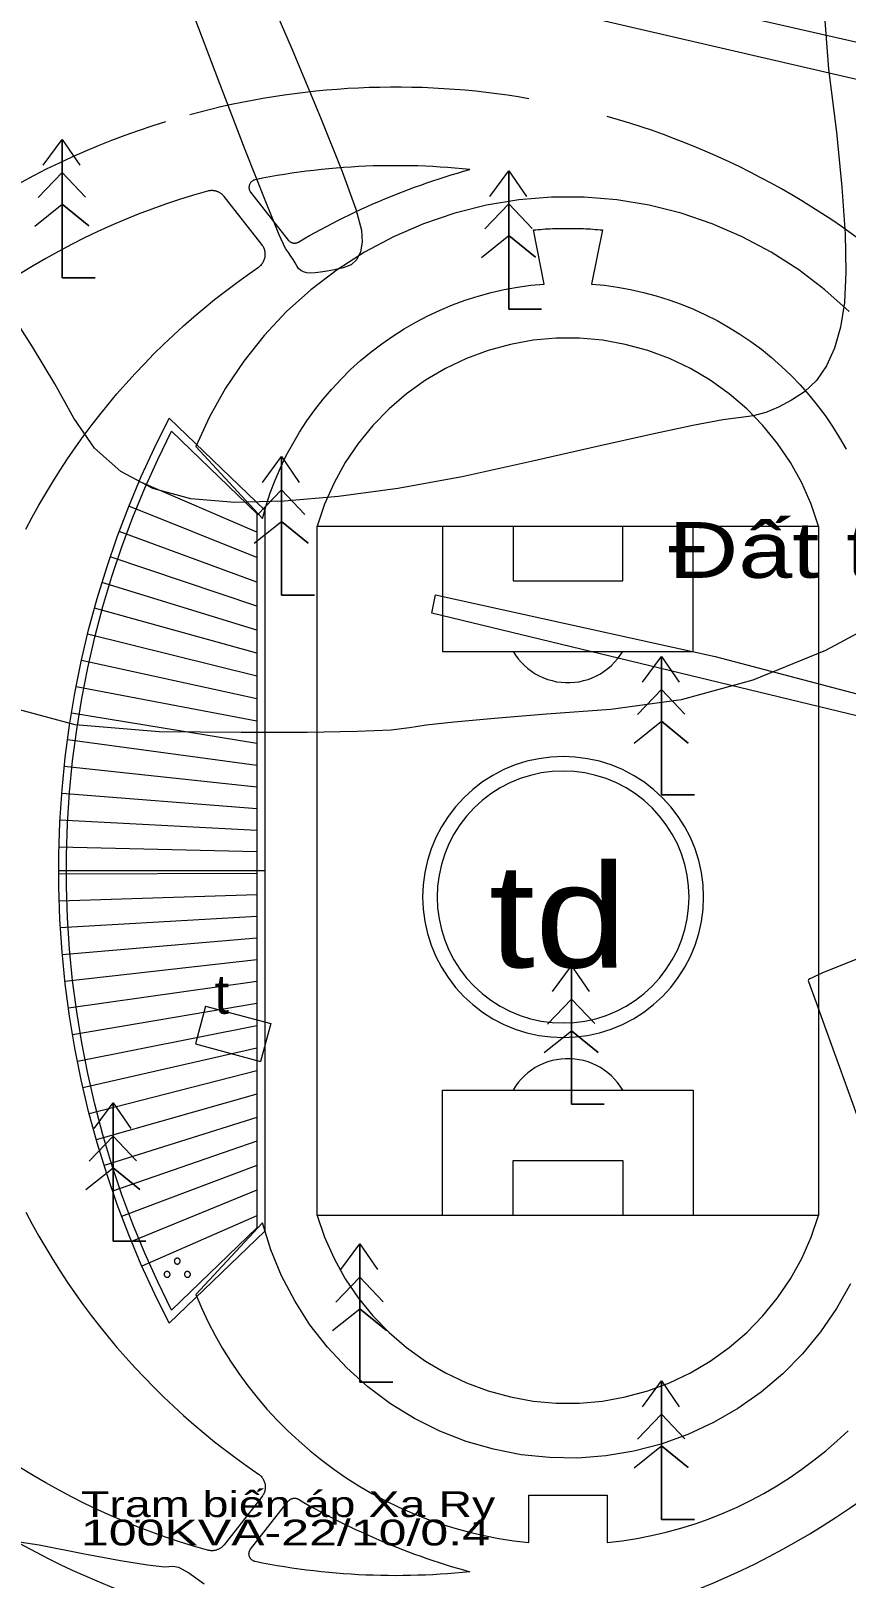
# Model space of a CAD drawing. Header units: metres. Extents: x 532950 to 537618, y 1849954 to 1853119.
# Drawn here: x 535007.5 to 535111.6, y 1851778.4 to 1851975.9 of the extents above; entities that cross this region are included whole.
import ezdxf

# ---------------------------------------------------------------- set-up
doc = ezdxf.new("R2010")
doc.units = ezdxf.units.M
doc.header["$LTSCALE"] = 3.1
for name, color, linetype, lineweight in [('12', 7, 'Continuous', 13), ('5', 7, 'Continuous', 13), ('55', 7, 'Continuous', 13), ('6', 7, 'Continuous', 13), ('7', 7, 'Continuous', 13), ('8', 7, 'Continuous', 13), ('9', 7, 'Continuous', 13)]:
    doc.layers.add(name, color=color, linetype=linetype, lineweight=lineweight)

msp = doc.modelspace()

# ---------------------------------------------------------------- linework, layer by layer
at = {"layer": '12'}
msp.add_lwpolyline([(535213.91, 1851951.51), (535015.83, 1851996.58)], dxfattribs=at)
msp.add_lwpolyline([(535213.91, 1851951.51), (535015.83, 1851996.58)], dxfattribs=at)
at = {"layer": '5'}
for points in [[(535025.85, 1851818.78), (535025.86, 1851818.74), (535025.88, 1851818.7), (535025.9, 1851818.67), (535025.93, 1851818.64), (535025.96, 1851818.61), (535025.99, 1851818.58), (535026.02, 1851818.56), (535026.06, 1851818.54), (535026.1, 1851818.53), (535026.14, 1851818.52), (535026.18, 1851818.51), (535026.22, 1851818.51), (535026.26, 1851818.52), (535026.3, 1851818.52), (535026.34, 1851818.53), (535026.38, 1851818.55), (535026.41, 1851818.57), (535026.44, 1851818.59), (535026.47, 1851818.62), (535026.5, 1851818.65), (535026.53, 1851818.68), (535026.55, 1851818.72), (535026.56, 1851818.76), (535026.57, 1851818.8), (535026.58, 1851818.84), (535026.58, 1851818.88), (535026.58, 1851818.92), (535026.58, 1851818.96), (535026.57, 1851819), (535026.55, 1851819.04), (535026.54, 1851819.07), (535026.51, 1851819.11), (535026.49, 1851819.14), (535026.46, 1851819.17), (535026.43, 1851819.19), (535026.39, 1851819.21), (535026.36, 1851819.23), (535026.32, 1851819.25), (535026.28, 1851819.26), (535026.24, 1851819.26), (535026.2, 1851819.26), (535026.16, 1851819.26), (535026.12, 1851819.25), (535026.08, 1851819.24), (535026.04, 1851819.22), (535026.01, 1851819.2), (535025.97, 1851819.18), (535025.94, 1851819.15), (535025.92, 1851819.12), (535025.89, 1851819.09), (535025.87, 1851819.05), (535025.86, 1851819.02), (535025.85, 1851818.98), (535025.84, 1851818.94), (535025.83, 1851818.9), (535025.84, 1851818.86), (535025.84, 1851818.82)], [(535024.56, 1851817.09), (535024.57, 1851817.05), (535024.59, 1851817.01), (535024.61, 1851816.98), (535024.64, 1851816.95), (535024.66, 1851816.92), (535024.7, 1851816.89), (535024.73, 1851816.87), (535024.77, 1851816.85), (535024.8, 1851816.84), (535024.84, 1851816.83), (535024.88, 1851816.82), (535024.92, 1851816.82), (535024.97, 1851816.83), (535025.01, 1851816.83), (535025.04, 1851816.85), (535025.08, 1851816.86), (535025.12, 1851816.88), (535025.15, 1851816.91), (535025.18, 1851816.93), (535025.21, 1851816.96), (535025.23, 1851817), (535025.25, 1851817.03), (535025.27, 1851817.07), (535025.28, 1851817.11), (535025.29, 1851817.15), (535025.29, 1851817.19), (535025.29, 1851817.23), (535025.28, 1851817.27), (535025.27, 1851817.31), (535025.26, 1851817.35), (535025.24, 1851817.38), (535025.22, 1851817.42), (535025.19, 1851817.45), (535025.16, 1851817.48), (535025.13, 1851817.5), (535025.1, 1851817.52), (535025.06, 1851817.54), (535025.02, 1851817.56), (535024.99, 1851817.57), (535024.94, 1851817.57), (535024.9, 1851817.57), (535024.86, 1851817.57), (535024.82, 1851817.56), (535024.79, 1851817.55), (535024.75, 1851817.53), (535024.71, 1851817.51), (535024.68, 1851817.49), (535024.65, 1851817.46), (535024.62, 1851817.43), (535024.6, 1851817.4), (535024.58, 1851817.36), (535024.56, 1851817.33), (535024.55, 1851817.29), (535024.54, 1851817.25), (535024.54, 1851817.21), (535024.54, 1851817.17), (535024.55, 1851817.13)], [(535027.15, 1851817.09), (535027.16, 1851817.05), (535027.18, 1851817.01), (535027.2, 1851816.98), (535027.23, 1851816.95), (535027.26, 1851816.92), (535027.29, 1851816.89), (535027.32, 1851816.87), (535027.36, 1851816.85), (535027.4, 1851816.84), (535027.44, 1851816.83), (535027.48, 1851816.82), (535027.52, 1851816.82), (535027.56, 1851816.83), (535027.6, 1851816.83), (535027.64, 1851816.85), (535027.67, 1851816.86), (535027.71, 1851816.88), (535027.74, 1851816.91), (535027.77, 1851816.93), (535027.8, 1851816.96), (535027.82, 1851817), (535027.84, 1851817.03), (535027.86, 1851817.07), (535027.87, 1851817.11), (535027.88, 1851817.15), (535027.88, 1851817.19), (535027.88, 1851817.23), (535027.88, 1851817.27), (535027.87, 1851817.31), (535027.85, 1851817.35), (535027.83, 1851817.38), (535027.81, 1851817.42), (535027.79, 1851817.45), (535027.76, 1851817.48), (535027.73, 1851817.5), (535027.69, 1851817.52), (535027.66, 1851817.54), (535027.62, 1851817.56), (535027.58, 1851817.57), (535027.54, 1851817.57), (535027.5, 1851817.57), (535027.46, 1851817.57), (535027.42, 1851817.56), (535027.38, 1851817.55), (535027.34, 1851817.53), (535027.3, 1851817.51), (535027.27, 1851817.49), (535027.24, 1851817.46), (535027.21, 1851817.43), (535027.19, 1851817.4), (535027.17, 1851817.36), (535027.15, 1851817.33), (535027.14, 1851817.29), (535027.14, 1851817.25), (535027.13, 1851817.21), (535027.13, 1851817.17), (535027.14, 1851817.13)]]:
    msp.add_lwpolyline(points, close=True, dxfattribs=at)
at = {"layer": '55'}
for p, q in [((535011.52, 1851962.09), (535011.52, 1851944.42)), ((535008.46, 1851954.65), (535011.52, 1851957.85)), ((535014.5, 1851954.71), (535011.52, 1851957.85)), ((535068.52, 1851958.09), (535068.52, 1851940.42)), ((535008.04, 1851951.02), (535011.52, 1851953.8)), ((535014.93, 1851951.03), (535011.52, 1851953.8)), ((535065.46, 1851950.65), (535068.52, 1851953.85)), ((535071.5, 1851950.71), (535068.52, 1851953.85)), ((535065.04, 1851947.02), (535068.52, 1851949.8)), ((535071.93, 1851947.03), (535068.52, 1851949.8)), ((535011.52, 1851944.42), (535015.72, 1851944.42)), ((535068.52, 1851940.42), (535072.72, 1851940.42)), ((535039.52, 1851921.59), (535039.52, 1851903.92)), ((535036.46, 1851914.15), (535039.52, 1851917.35)), ((535042.5, 1851914.21), (535039.52, 1851917.35)), ((535036.04, 1851910.52), (535039.52, 1851913.3)), ((535042.93, 1851910.53), (535039.52, 1851913.3)), ((535039.52, 1851903.92), (535043.72, 1851903.92)), ((535088.02, 1851896.09), (535088.02, 1851878.42)), ((535084.96, 1851888.65), (535088.02, 1851891.85)), ((535091, 1851888.71), (535088.02, 1851891.85)), ((535084.54, 1851885.02), (535088.02, 1851887.8)), ((535091.43, 1851885.03), (535088.02, 1851887.8)), ((535088.02, 1851878.42), (535092.22, 1851878.42)), ((535076.52, 1851856.59), (535076.52, 1851838.92)), ((535029.81, 1851851.44), (535028.52, 1851846.61)), ((535029.81, 1851851.44), (535038.14, 1851849.23)), ((535073.46, 1851849.15), (535076.52, 1851852.35)), ((535079.5, 1851849.21), (535076.52, 1851852.35)), ((535038.14, 1851849.23), (535036.85, 1851844.39)), ((535073.04, 1851845.52), (535076.52, 1851848.3)), ((535079.93, 1851845.53), (535076.52, 1851848.3)), ((535028.52, 1851846.61), (535036.85, 1851844.39)), ((535018.02, 1851839.09), (535018.02, 1851821.42)), ((535076.52, 1851838.92), (535080.72, 1851838.92)), ((535014.96, 1851831.65), (535018.02, 1851834.85)), ((535021, 1851831.71), (535018.02, 1851834.85)), ((535014.54, 1851828.02), (535018.02, 1851830.8)), ((535021.43, 1851828.03), (535018.02, 1851830.8)), ((535018.02, 1851821.42), (535022.22, 1851821.42)), ((535049.52, 1851821.09), (535049.52, 1851803.42)), ((535046.46, 1851813.65), (535049.52, 1851816.85)), ((535052.5, 1851813.71), (535049.52, 1851816.85)), ((535046.04, 1851810.02), (535049.52, 1851812.8)), ((535052.93, 1851810.03), (535049.52, 1851812.8)), ((535088.02, 1851803.59), (535088.02, 1851785.92)), ((535049.52, 1851803.42), (535053.72, 1851803.42)), ((535084.96, 1851796.15), (535088.02, 1851799.35)), ((535091, 1851796.21), (535088.02, 1851799.35)), ((535084.54, 1851792.52), (535088.02, 1851795.3)), ((535091.43, 1851792.53), (535088.02, 1851795.3)), ((535088.02, 1851785.92), (535092.22, 1851785.92))]:
    msp.add_line(p, q, dxfattribs=at)
for points in [[(535127.83, 1852037.24), (535115.67, 1851969.09), (535067.53, 1851980.29)], [(535035.95, 1851984.95), (535040.74, 1851973.87), (535044.51, 1851964.88), (535047.27, 1851957.99), (535049.01, 1851953.19), (535049.73, 1851950.49), (535049.81, 1851948.97), (535049.61, 1851947.74), (535049.15, 1851946.77), (535048.4, 1851946.09), (535047.39, 1851945.68), (535046.3, 1851945.44), (535045.34, 1851945.25), (535044.51, 1851945.12), (535043.81, 1851945.04), (535043.23, 1851945.02), (535042.75, 1851945.06), (535042.33, 1851945.17), (535041.98, 1851945.36), (535041.69, 1851945.62), (535041.46, 1851945.94), (535041.25, 1851946.33), (535041, 1851946.74), (535040.72, 1851947.18), (535040.4, 1851947.66), (535040.04, 1851948.16), (535039.22, 1851949.91), (535037.5, 1851954.11), (535034.89, 1851960.77), (535031.39, 1851969.87), (535027, 1851981.44)], [(535108.72, 1851978.94), (535109.33, 1851971.05), (535110.35, 1851963), (535111.05, 1851955.99), (535111.46, 1851950.03), (535111.56, 1851945.12), (535111.36, 1851941.26), (535110.87, 1851938.13), (535110.12, 1851935.43), (535109.1, 1851933.16), (535107.82, 1851931.31), (535106.27, 1851929.88), (535104.6, 1851928.78), (535102.96, 1851927.9), (535101.34, 1851927.24), (535099.74, 1851926.8), (535098.17, 1851926.58), (535095.85, 1851926.27), (535092.02, 1851925.55), (535086.66, 1851924.42), (535079.79, 1851922.89), (535071.4, 1851920.95), (535062.57, 1851919.03), (535054.37, 1851917.54), (535046.81, 1851916.5), (535039.87, 1851915.89), (535033.57, 1851915.73), (535027.96, 1851916.2), (535023.1, 1851917.52), (535018.99, 1851919.67), (535015.63, 1851922.65), (535013.02, 1851926.48), (535010.58, 1851930.89), (535007.75, 1851935.62), (535004.52, 1851940.67)], [(535009.09, 1851958.8), (535011.52, 1851962.09), (535013.79, 1851958.8)], [(535009.09, 1851958.8), (535011.52, 1851962.09), (535013.79, 1851958.8)], [(535015.72, 1851944.42), (535011.52, 1851944.42), (535011.52, 1851962.09)], [(535008.46, 1851954.65), (535011.52, 1851957.85), (535014.5, 1851954.71)], [(535066.09, 1851954.8), (535068.52, 1851958.09), (535070.79, 1851954.8)], [(535066.09, 1851954.8), (535068.52, 1851958.09), (535070.79, 1851954.8)], [(535072.72, 1851940.42), (535068.52, 1851940.42), (535068.52, 1851958.09)], [(535008.04, 1851951.02), (535011.52, 1851953.8), (535014.93, 1851951.03)], [(535065.46, 1851950.65), (535068.52, 1851953.85), (535071.5, 1851950.71)], [(535065.04, 1851947.02), (535068.52, 1851949.8), (535071.93, 1851947.03)], [(535037.09, 1851918.3), (535039.52, 1851921.59), (535041.79, 1851918.3)], [(535037.09, 1851918.3), (535039.52, 1851921.59), (535041.79, 1851918.3)], [(535043.72, 1851903.92), (535039.52, 1851903.92), (535039.52, 1851921.59)], [(535036.46, 1851914.15), (535039.52, 1851917.35), (535042.5, 1851914.21)], [(535036.04, 1851910.52), (535039.52, 1851913.3), (535042.93, 1851910.53)], [(535118.38, 1851901.9), (535108.97, 1851896.85), (535099.69, 1851893.07), (535090.54, 1851890.55), (535081.54, 1851889.29), (535073.36, 1851888.7), (535066.71, 1851888.17), (535061.57, 1851887.7), (535057.96, 1851887.29), (535055.87, 1851886.95), (535053.53, 1851886.68), (535049.17, 1851886.5), (535042.78, 1851886.39), (535034.36, 1851886.37), (535023.92, 1851886.44), (535013.18, 1851887.35), (535003.88, 1851889.86), (534996.01, 1851893.98), (534989.58, 1851899.69), (534984.58, 1851907.02)], [(535139.7, 1851882.04), (535058.72, 1851901.62), (535059.16, 1851903.94), (535094.88, 1851896.09), (535140.1, 1851884.15)], [(535085.59, 1851892.8), (535088.02, 1851896.09), (535090.29, 1851892.8)], [(535085.59, 1851892.8), (535088.02, 1851896.09), (535090.29, 1851892.8)], [(535092.22, 1851878.42), (535088.02, 1851878.42), (535088.02, 1851896.09)], [(535084.96, 1851888.65), (535088.02, 1851891.85), (535091, 1851888.71)], [(535084.54, 1851885.02), (535088.02, 1851887.8), (535091.43, 1851885.03)], [(535114.21, 1851857.93), (535110.29, 1851856.39), (535108.49, 1851855.65), (535107.83, 1851855.34), (535107.32, 1851855.1), (535106.97, 1851854.91), (535106.77, 1851854.78), (535106.73, 1851854.71), (535107.01, 1851854), (535107.77, 1851851.92), (535109.01, 1851848.47), (535110.73, 1851843.67), (535112.93, 1851837.51)], [(535074.09, 1851853.3), (535076.52, 1851856.59), (535078.79, 1851853.3)], [(535074.09, 1851853.3), (535076.52, 1851856.59), (535078.79, 1851853.3)], [(535080.72, 1851838.92), (535076.52, 1851838.92), (535076.52, 1851856.59)], [(535073.46, 1851849.15), (535076.52, 1851852.35), (535079.5, 1851849.21)], [(535073.04, 1851845.52), (535076.52, 1851848.3), (535079.93, 1851845.53)], [(535015.59, 1851835.8), (535018.02, 1851839.09), (535020.29, 1851835.8)], [(535015.59, 1851835.8), (535018.02, 1851839.09), (535020.29, 1851835.8)], [(535022.22, 1851821.42), (535018.02, 1851821.42), (535018.02, 1851839.09)], [(535014.96, 1851831.65), (535018.02, 1851834.85), (535021, 1851831.71)], [(535014.54, 1851828.02), (535018.02, 1851830.8), (535021.43, 1851828.03)], [(535047.09, 1851817.8), (535049.52, 1851821.09), (535051.79, 1851817.8)], [(535047.09, 1851817.8), (535049.52, 1851821.09), (535051.79, 1851817.8)], [(535053.72, 1851803.42), (535049.52, 1851803.42), (535049.52, 1851821.09)], [(535046.46, 1851813.65), (535049.52, 1851816.85), (535052.5, 1851813.71)], [(535046.04, 1851810.02), (535049.52, 1851812.8), (535052.93, 1851810.03)], [(535085.59, 1851800.3), (535088.02, 1851803.59), (535090.29, 1851800.3)], [(535085.59, 1851800.3), (535088.02, 1851803.59), (535090.29, 1851800.3)], [(535092.22, 1851785.92), (535088.02, 1851785.92), (535088.02, 1851803.59)], [(535084.96, 1851796.15), (535088.02, 1851799.35), (535091, 1851796.21)], [(535084.54, 1851792.52), (535088.02, 1851795.3), (535091.43, 1851792.53)], [(534983.75, 1851776.01), (534986.41, 1851778.91), (534989.28, 1851781.31), (534992.93, 1851782.89), (534997.36, 1851783.64), (535002.58, 1851783.57), (535008.58, 1851782.67), (535014.38, 1851781.51), (535018.98, 1851780.66), (535022.4, 1851780.11), (535024.61, 1851779.86), (535025.64, 1851779.93), (535026.37, 1851779.82), (535027.7, 1851779.08), (535029.63, 1851777.71)]]:
    msp.add_lwpolyline(points, dxfattribs=at)
at = {"layer": '6'}
for p, q in [((535036.37, 1851911.93), (535021.34, 1851918.42)), ((535036.37, 1851908.71), (535020.02, 1851915.25)), ((535036.37, 1851905.57), (535018.79, 1851912.04)), ((535036.37, 1851902.48), (535017.65, 1851908.8)), ((535036.37, 1851899.45), (535016.59, 1851905.53)), ((535036.37, 1851896.48), (535015.63, 1851902.23)), ((535036.37, 1851893.55), (535014.76, 1851898.91)), ((535036.37, 1851890.65), (535013.98, 1851895.56)), ((535036.37, 1851887.8), (535013.29, 1851892.2)), ((535036.37, 1851884.97), (535012.69, 1851888.82)), ((535036.37, 1851882.17), (535012.18, 1851885.42)), ((535036.37, 1851879.39), (535011.77, 1851882.01)), ((535036.37, 1851876.62), (535011.46, 1851878.58)), ((535036.37, 1851873.87), (535011.23, 1851875.16)), ((535036.37, 1851871.12), (535011.1, 1851871.72)), ((535036.37, 1851868.38), (535011.07, 1851868.29)), ((535036.37, 1851865.63), (535011.13, 1851864.85)), ((535036.37, 1851862.89), (535011.28, 1851861.42)), ((535036.37, 1851860.13), (535011.53, 1851857.99)), ((535036.37, 1851857.36), (535011.87, 1851854.57)), ((535036.37, 1851854.57), (535012.31, 1851851.17)), ((535036.37, 1851851.77), (535012.84, 1851847.77)), ((535036.37, 1851848.93), (535013.46, 1851844.39)), ((535036.37, 1851846.06), (535014.17, 1851841.03)), ((535036.37, 1851843.16), (535014.98, 1851837.69)), ((535036.37, 1851840.22), (535015.87, 1851834.37)), ((535036.37, 1851837.23), (535016.86, 1851831.08)), ((535036.37, 1851834.19), (535017.94, 1851827.82)), ((535036.37, 1851831.09), (535019.1, 1851824.59)), ((535036.37, 1851827.93), (535020.36, 1851821.39)), ((535036.37, 1851824.69), (535021.7, 1851818.23))]:
    msp.add_line(p, q, dxfattribs=at)
at = {"layer": '7'}
for points in [[(535041.67, 1851948.98), (535042.38, 1851949.39), (535043.1, 1851949.8), (535043.81, 1851950.2), (535044.54, 1851950.59), (535045.26, 1851950.98), (535045.99, 1851951.36), (535046.72, 1851951.73), (535047.46, 1851952.1), (535048.19, 1851952.46), (535048.94, 1851952.82), (535049.68, 1851953.16), (535050.43, 1851953.5), (535051.18, 1851953.84), (535051.93, 1851954.16), (535052.69, 1851954.48), (535053.45, 1851954.8), (535054.21, 1851955.1), (535054.98, 1851955.4), (535055.74, 1851955.69), (535056.51, 1851955.98), (535057.29, 1851956.26), (535058.06, 1851956.53), (535058.84, 1851956.79), (535059.62, 1851957.05), (535060.4, 1851957.3), (535061.19, 1851957.55), (535061.97, 1851957.78), (535062.76, 1851958.01), (535063.55, 1851958.23), (535062.61, 1851958.33), (535061.66, 1851958.41), (535060.72, 1851958.49), (535059.77, 1851958.55), (535058.82, 1851958.61), (535057.88, 1851958.65), (535056.93, 1851958.69), (535055.98, 1851958.71), (535055.03, 1851958.73), (535054.08, 1851958.73), (535053.13, 1851958.73), (535052.18, 1851958.71), (535051.23, 1851958.69), (535050.28, 1851958.65), (535049.34, 1851958.61), (535048.39, 1851958.55), (535047.44, 1851958.49), (535046.49, 1851958.41), (535045.55, 1851958.33), (535044.6, 1851958.24), (535043.66, 1851958.13), (535042.72, 1851958.02), (535041.78, 1851957.89), (535040.84, 1851957.76), (535039.9, 1851957.61), (535038.96, 1851957.46), (535038.03, 1851957.29), (535037.09, 1851957.12), (535036.16, 1851956.93), (535036.1, 1851956.92), (535036.03, 1851956.9), (535035.96, 1851956.87), (535035.9, 1851956.84), (535035.84, 1851956.81), (535035.78, 1851956.77), (535035.72, 1851956.72), (535035.67, 1851956.68), (535035.62, 1851956.63), (535035.58, 1851956.57), (535035.54, 1851956.52), (535035.5, 1851956.46), (535035.47, 1851956.4), (535035.44, 1851956.33), (535035.41, 1851956.27), (535035.39, 1851956.2), (535035.38, 1851956.13), (535035.37, 1851956.06), (535035.36, 1851955.99), (535035.36, 1851955.92), (535035.37, 1851955.85), (535035.38, 1851955.78), (535035.39, 1851955.71), (535035.41, 1851955.65), (535035.44, 1851955.58), (535035.46, 1851955.52), (535035.5, 1851955.45), (535035.53, 1851955.39), (535035.58, 1851955.34), (535040.38, 1851949.23), (535040.41, 1851949.19), (535040.44, 1851949.15), (535040.48, 1851949.12), (535040.52, 1851949.08), (535040.56, 1851949.05), (535040.6, 1851949.02), (535040.64, 1851949), (535040.68, 1851948.97), (535040.72, 1851948.95), (535040.77, 1851948.93), (535040.81, 1851948.91), (535040.86, 1851948.89)], [(535006.9, 1851912.34), (535007.71, 1851913.88), (535008.55, 1851915.4), (535009.43, 1851916.9), (535010.33, 1851918.38), (535011.26, 1851919.85), (535012.21, 1851921.3), (535013.2, 1851922.73), (535014.21, 1851924.14), (535015.24, 1851925.53), (535016.31, 1851926.91), (535017.4, 1851928.26), (535018.51, 1851929.59), (535019.65, 1851930.9), (535020.82, 1851932.18), (535022.01, 1851933.45), (535023.22, 1851934.69), (535024.46, 1851935.91), (535025.72, 1851937.1), (535027, 1851938.28), (535028.31, 1851939.42), (535029.63, 1851940.54), (535030.98, 1851941.64), (535032.35, 1851942.71), (535033.74, 1851943.75), (535035.14, 1851944.77), (535036.57, 1851945.76), (535036.66, 1851945.82), (535036.75, 1851945.89), (535036.83, 1851945.97), (535036.91, 1851946.05), (535036.99, 1851946.14), (535037.06, 1851946.23), (535037.12, 1851946.32), (535037.18, 1851946.41), (535037.23, 1851946.51), (535037.28, 1851946.62), (535037.32, 1851946.72), (535037.36, 1851946.83), (535037.39, 1851946.94), (535037.41, 1851947.05), (535037.43, 1851947.16), (535037.44, 1851947.27), (535037.45, 1851947.39), (535037.45, 1851947.5), (535037.44, 1851947.61), (535037.42, 1851947.72), (535037.4, 1851947.84), (535037.37, 1851947.95), (535037.34, 1851948.05), (535037.3, 1851948.16), (535037.26, 1851948.26), (535037.21, 1851948.36), (535037.15, 1851948.46), (535037.09, 1851948.56), (535037.02, 1851948.65), (535032.19, 1851954.79), (535032.14, 1851954.85), (535032.09, 1851954.91), (535032.03, 1851954.97), (535031.97, 1851955.03), (535031.91, 1851955.08), (535031.85, 1851955.13), (535031.78, 1851955.18), (535031.72, 1851955.22), (535031.65, 1851955.27), (535031.58, 1851955.31), (535031.51, 1851955.35), (535031.43, 1851955.38), (535031.36, 1851955.41), (535031.28, 1851955.44), (535031.2, 1851955.46), (535031.13, 1851955.49), (535031.05, 1851955.51), (535030.97, 1851955.52), (535030.89, 1851955.53), (535030.81, 1851955.54), (535030.73, 1851955.55), (535030.65, 1851955.55), (535030.57, 1851955.55), (535030.48, 1851955.55), (535030.4, 1851955.54), (535030.32, 1851955.53), (535030.24, 1851955.52), (535030.16, 1851955.5), (535030.09, 1851955.48), (535028.29, 1851954.96), (535026.5, 1851954.41), (535024.73, 1851953.82), (535022.97, 1851953.19), (535021.22, 1851952.53), (535019.49, 1851951.82), (535017.77, 1851951.09), (535016.06, 1851950.32), (535014.38, 1851949.51), (535012.71, 1851948.67), (535011.06, 1851947.79), (535009.42, 1851946.88)], [(535098.32, 1851949.66), (535094.48, 1851951.32), (535090.52, 1851952.66), (535086.46, 1851953.67), (535082.33, 1851954.35), (535078.16, 1851954.69), (535073.98, 1851954.69), (535069.81, 1851954.35), (535065.68, 1851953.67), (535061.62, 1851952.66), (535057.66, 1851951.32), (535053.82, 1851949.66), (535050.12, 1851947.7), (535046.6, 1851945.44), (535043.28, 1851942.9), (535040.17, 1851940.1), (535037.3, 1851937.05), (535034.69, 1851933.78), (535032.36, 1851930.31), (535030.31, 1851926.66), (535028.57, 1851922.86)], [(535028.57, 1851922.86), (535037.07, 1851913.69), (535037.54, 1851915.34), (535038.09, 1851916.97), (535038.7, 1851918.58), (535039.38, 1851920.16), (535040.13, 1851921.72), (535040.95, 1851923.23), (535041.83, 1851924.71), (535042.77, 1851926.16), (535043.77, 1851927.56), (535044.83, 1851928.91), (535045.95, 1851930.22), (535047.12, 1851931.48), (535048.34, 1851932.69), (535049.62, 1851933.85), (535050.94, 1851934.95), (535052.31, 1851936), (535053.73, 1851936.98), (535055.18, 1851937.9), (535056.67, 1851938.76), (535058.2, 1851939.56), (535059.76, 1851940.29), (535061.35, 1851940.95), (535062.97, 1851941.55), (535064.61, 1851942.07), (535066.27, 1851942.52), (535067.95, 1851942.91), (535069.64, 1851943.22), (535071.35, 1851943.46), (535073.06, 1851943.62), (535071.66, 1851950.53), (535071.96, 1851950.56), (535072.27, 1851950.58), (535072.57, 1851950.6), (535072.88, 1851950.63), (535073.18, 1851950.65), (535073.48, 1851950.66), (535073.79, 1851950.68), (535074.09, 1851950.69), (535074.4, 1851950.7), (535074.7, 1851950.71), (535075, 1851950.72), (535075.31, 1851950.73), (535075.61, 1851950.73), (535075.92, 1851950.73), (535076.22, 1851950.73), (535076.53, 1851950.73), (535076.83, 1851950.73), (535077.13, 1851950.72), (535077.44, 1851950.71), (535077.74, 1851950.7), (535078.05, 1851950.69), (535078.35, 1851950.68), (535078.65, 1851950.66), (535078.96, 1851950.65), (535079.26, 1851950.63), (535079.57, 1851950.6), (535079.87, 1851950.58), (535080.17, 1851950.56), (535080.48, 1851950.53), (535079.08, 1851943.62), (535080.75, 1851943.46), (535082.42, 1851943.23), (535084.08, 1851942.93), (535085.72, 1851942.56), (535087.35, 1851942.13), (535088.95, 1851941.62), (535090.54, 1851941.05), (535092.1, 1851940.41), (535093.63, 1851939.71), (535095.13, 1851938.95), (535096.59, 1851938.12), (535098.02, 1851937.23), (535099.42, 1851936.29), (535100.77, 1851935.29), (535102.08, 1851934.23), (535103.34, 1851933.11), (535104.56, 1851931.95), (535105.73, 1851930.74), (535106.84, 1851929.48), (535107.9, 1851928.17), (535108.91, 1851926.82), (535109.86, 1851925.43), (535110.75, 1851924), (535111.58, 1851922.53)], [(535111.97, 1851940.1), (535108.86, 1851942.9), (535105.53, 1851945.44), (535102.01, 1851947.7), (535098.32, 1851949.66)], [(535040.86, 1851948.89), (535040.91, 1851948.88), (535040.96, 1851948.87), (535041, 1851948.86), (535041.05, 1851948.85), (535041.1, 1851948.85), (535041.15, 1851948.84), (535041.2, 1851948.85), (535041.25, 1851948.85), (535041.3, 1851948.85), (535041.35, 1851948.86), (535041.4, 1851948.87), (535041.45, 1851948.88), (535041.49, 1851948.9), (535041.54, 1851948.92), (535041.58, 1851948.94), (535041.63, 1851948.96), (535041.67, 1851948.98)], [(535009.42, 1851946.88), (535007.81, 1851945.94), (535006.21, 1851944.96)], [(535060.07, 1851912.73), (535060.07, 1851896.73), (535092.07, 1851896.73), (535092.07, 1851912.73)], [(535069.07, 1851912.73), (535069.07, 1851905.73), (535083.07, 1851905.73), (535083.07, 1851912.73)], [(535069.07, 1851896.73), (535069.38, 1851896.24), (535069.73, 1851895.78), (535070.11, 1851895.34), (535070.52, 1851894.92), (535070.96, 1851894.54), (535071.42, 1851894.19), (535071.91, 1851893.88), (535072.42, 1851893.6), (535072.95, 1851893.36), (535073.5, 1851893.15), (535074.05, 1851892.99), (535074.62, 1851892.86), (535075.2, 1851892.78), (535075.78, 1851892.74), (535076.36, 1851892.74), (535076.94, 1851892.78), (535077.52, 1851892.86), (535078.08, 1851892.99), (535078.64, 1851893.15), (535079.19, 1851893.36), (535079.72, 1851893.6), (535080.23, 1851893.88), (535080.71, 1851894.19), (535081.18, 1851894.54), (535081.62, 1851894.92), (535082.03, 1851895.34), (535082.41, 1851895.78), (535082.76, 1851896.24), (535083.07, 1851896.73)], [(535083.07, 1851840.73), (535082.76, 1851841.22), (535082.41, 1851841.69), (535082.03, 1851842.13), (535081.62, 1851842.54), (535081.18, 1851842.93), (535080.71, 1851843.28), (535080.23, 1851843.59), (535079.72, 1851843.87), (535079.19, 1851844.11), (535078.64, 1851844.32), (535078.08, 1851844.48), (535077.52, 1851844.6), (535076.94, 1851844.69), (535076.36, 1851844.73), (535075.78, 1851844.73), (535075.2, 1851844.69), (535074.62, 1851844.6), (535074.05, 1851844.48), (535073.5, 1851844.32), (535072.95, 1851844.11), (535072.42, 1851843.87), (535071.91, 1851843.59), (535071.42, 1851843.28), (535070.96, 1851842.93), (535070.52, 1851842.54), (535070.11, 1851842.13), (535069.73, 1851841.69), (535069.38, 1851841.22), (535069.07, 1851840.73)], [(535060.07, 1851824.73), (535060.07, 1851840.73), (535092.07, 1851840.73), (535092.07, 1851824.73)], [(535069.07, 1851824.73), (535069.07, 1851831.73), (535083.07, 1851831.73), (535083.07, 1851824.73)], [(535006.9, 1851825.12), (535007.71, 1851823.59), (535008.55, 1851822.07), (535009.43, 1851820.57), (535010.33, 1851819.09), (535011.26, 1851817.62), (535012.21, 1851816.17), (535013.2, 1851814.74), (535014.21, 1851813.33), (535015.24, 1851811.93), (535016.31, 1851810.56), (535017.4, 1851809.21), (535018.51, 1851807.88), (535019.65, 1851806.57), (535020.82, 1851805.28), (535022.01, 1851804.02), (535023.22, 1851802.78), (535024.46, 1851801.56), (535025.72, 1851800.36), (535027, 1851799.19), (535028.31, 1851798.05), (535029.63, 1851796.93), (535030.98, 1851795.83), (535032.35, 1851794.76), (535033.74, 1851793.72), (535035.14, 1851792.7), (535036.57, 1851791.71), (535036.66, 1851791.65), (535036.75, 1851791.57), (535036.83, 1851791.5), (535036.91, 1851791.42), (535036.99, 1851791.33), (535037.06, 1851791.24), (535037.12, 1851791.15), (535037.18, 1851791.05), (535037.23, 1851790.95), (535037.28, 1851790.85), (535037.32, 1851790.75), (535037.36, 1851790.64), (535037.39, 1851790.53), (535037.41, 1851790.42), (535037.43, 1851790.31), (535037.44, 1851790.2), (535037.45, 1851790.08), (535037.45, 1851789.97), (535037.44, 1851789.86), (535037.42, 1851789.74), (535037.4, 1851789.63), (535037.37, 1851789.52), (535037.34, 1851789.41), (535037.3, 1851789.31), (535037.26, 1851789.21), (535037.21, 1851789.1), (535037.15, 1851789.01), (535037.09, 1851788.91), (535037.02, 1851788.82), (535032.19, 1851782.68), (535032.14, 1851782.62), (535032.09, 1851782.56), (535032.03, 1851782.5), (535031.97, 1851782.44), (535031.91, 1851782.39), (535031.85, 1851782.34), (535031.78, 1851782.29), (535031.72, 1851782.24), (535031.65, 1851782.2), (535031.58, 1851782.16), (535031.51, 1851782.12), (535031.43, 1851782.09), (535031.36, 1851782.06), (535031.28, 1851782.03), (535031.2, 1851782), (535031.13, 1851781.98), (535031.05, 1851781.96), (535030.97, 1851781.95), (535030.89, 1851781.93), (535030.81, 1851781.92), (535030.73, 1851781.92), (535030.65, 1851781.92), (535030.57, 1851781.92), (535030.48, 1851781.92), (535030.4, 1851781.93), (535030.32, 1851781.94), (535030.24, 1851781.95), (535030.16, 1851781.97), (535030.09, 1851781.99), (535028.29, 1851782.51), (535026.5, 1851783.06), (535024.73, 1851783.65), (535022.97, 1851784.28), (535021.22, 1851784.94), (535019.49, 1851785.64), (535017.77, 1851786.38), (535016.06, 1851787.15), (535014.38, 1851787.96), (535012.71, 1851788.8), (535011.06, 1851789.68), (535009.42, 1851790.59)], [(535112.13, 1851815.99), (535110.36, 1851812.84), (535108.33, 1851809.85), (535106.03, 1851807.07), (535103.49, 1851804.49), (535100.74, 1851802.16), (535097.78, 1851800.08), (535094.66, 1851798.27), (535091.38, 1851796.75), (535087.98, 1851795.53), (535084.48, 1851794.62), (535080.92, 1851794.03), (535077.32, 1851793.75), (535073.71, 1851793.8), (535070.11, 1851794.18), (535066.57, 1851794.87), (535063.1, 1851795.88), (535059.73, 1851797.19), (535056.5, 1851798.8), (535053.42, 1851800.69), (535050.53, 1851802.85), (535047.84, 1851805.26), (535045.37, 1851807.91), (535043.15, 1851810.76), (535041.2, 1851813.8), (535039.53, 1851817), (535038.15, 1851820.33), (535037.07, 1851823.78), (535028.57, 1851814.61), (535029.33, 1851812.85), (535030.15, 1851811.11), (535031.04, 1851809.41), (535032, 1851807.75), (535033.01, 1851806.12), (535034.09, 1851804.53), (535035.22, 1851802.98), (535036.41, 1851801.47), (535037.66, 1851800.01), (535038.96, 1851798.6), (535040.31, 1851797.24), (535041.71, 1851795.93), (535043.16, 1851794.67), (535044.66, 1851793.47), (535046.2, 1851792.32), (535047.78, 1851791.23), (535049.4, 1851790.21), (535051.06, 1851789.24), (535052.75, 1851788.34), (535054.48, 1851787.5), (535056.23, 1851786.72), (535058.02, 1851786.01), (535059.83, 1851785.37), (535061.66, 1851784.8), (535063.51, 1851784.29), (535065.38, 1851783.86), (535067.27, 1851783.49), (535069.16, 1851783.2), (535071.07, 1851782.98), (535071.07, 1851789), (535081.07, 1851789), (535081.07, 1851782.98), (535082.98, 1851783.2), (535084.87, 1851783.49), (535086.76, 1851783.86), (535088.63, 1851784.29), (535090.48, 1851784.8), (535092.31, 1851785.37), (535094.12, 1851786.01), (535095.9, 1851786.72), (535097.66, 1851787.5), (535099.39, 1851788.34), (535101.08, 1851789.24), (535102.74, 1851790.21), (535104.36, 1851791.23), (535105.94, 1851792.32), (535107.48, 1851793.47), (535108.98, 1851794.67), (535110.43, 1851795.93), (535111.83, 1851797.24)], [(535009.42, 1851790.59), (535007.81, 1851791.53), (535006.21, 1851792.51)], [(535041.67, 1851788.49), (535042.38, 1851788.07), (535043.1, 1851787.67), (535043.81, 1851787.27), (535044.54, 1851786.87), (535045.26, 1851786.49), (535045.99, 1851786.11), (535046.72, 1851785.73), (535047.46, 1851785.37), (535048.19, 1851785.01), (535048.94, 1851784.65), (535049.68, 1851784.31), (535050.43, 1851783.97), (535051.18, 1851783.63), (535051.93, 1851783.31), (535052.69, 1851782.99), (535053.45, 1851782.67), (535054.21, 1851782.37), (535054.98, 1851782.07), (535055.74, 1851781.77), (535056.51, 1851781.49), (535057.29, 1851781.21), (535058.06, 1851780.94), (535058.84, 1851780.67), (535059.62, 1851780.42), (535060.4, 1851780.17), (535061.19, 1851779.92), (535061.97, 1851779.69), (535062.76, 1851779.46), (535063.55, 1851779.24), (535062.61, 1851779.14), (535061.66, 1851779.06), (535060.72, 1851778.98), (535059.77, 1851778.91), (535058.82, 1851778.86), (535057.88, 1851778.81), (535056.93, 1851778.78), (535055.98, 1851778.75), (535055.03, 1851778.74), (535054.08, 1851778.73), (535053.13, 1851778.74), (535052.18, 1851778.75), (535051.23, 1851778.78), (535050.28, 1851778.81), (535049.34, 1851778.86), (535048.39, 1851778.91), (535047.44, 1851778.98), (535046.49, 1851779.05), (535045.55, 1851779.14), (535044.6, 1851779.23), (535043.66, 1851779.34), (535042.72, 1851779.45), (535041.78, 1851779.58), (535040.84, 1851779.71), (535039.9, 1851779.86), (535038.96, 1851780.01), (535038.03, 1851780.18), (535037.09, 1851780.35), (535036.16, 1851780.53), (535036.1, 1851780.55), (535036.03, 1851780.57), (535035.96, 1851780.6), (535035.9, 1851780.63), (535035.84, 1851780.66), (535035.78, 1851780.7), (535035.72, 1851780.74), (535035.67, 1851780.79), (535035.62, 1851780.84), (535035.58, 1851780.89), (535035.54, 1851780.95), (535035.5, 1851781.01), (535035.47, 1851781.07), (535035.44, 1851781.14), (535035.41, 1851781.2), (535035.39, 1851781.27), (535035.38, 1851781.34), (535035.37, 1851781.41), (535035.36, 1851781.48), (535035.36, 1851781.55), (535035.37, 1851781.62), (535035.38, 1851781.69), (535035.39, 1851781.76), (535035.41, 1851781.82), (535035.44, 1851781.89), (535035.46, 1851781.95), (535035.5, 1851782.02), (535035.53, 1851782.07), (535035.58, 1851782.13), (535040.38, 1851788.24), (535040.41, 1851788.28), (535040.44, 1851788.32), (535040.48, 1851788.35), (535040.52, 1851788.38), (535040.56, 1851788.42), (535040.6, 1851788.44), (535040.64, 1851788.47), (535040.68, 1851788.5), (535040.72, 1851788.52), (535040.77, 1851788.54), (535040.81, 1851788.56), (535040.86, 1851788.58)], [(535040.86, 1851788.58), (535040.91, 1851788.59), (535040.96, 1851788.6), (535041, 1851788.61), (535041.05, 1851788.62), (535041.1, 1851788.62), (535041.15, 1851788.62), (535041.2, 1851788.62), (535041.25, 1851788.62), (535041.3, 1851788.61), (535041.35, 1851788.61), (535041.4, 1851788.6), (535041.45, 1851788.58), (535041.49, 1851788.57), (535041.54, 1851788.55), (535041.58, 1851788.53), (535041.63, 1851788.51), (535041.67, 1851788.49)]]:
    msp.add_lwpolyline(points, dxfattribs=at)
for points in [[(535044.07, 1851912.73), (535108.07, 1851912.73), (535107.12, 1851915.53), (535105.92, 1851918.24), (535104.49, 1851920.83), (535102.83, 1851923.28), (535100.96, 1851925.57), (535098.9, 1851927.69), (535096.66, 1851929.62), (535094.25, 1851931.34), (535091.7, 1851932.84), (535089.03, 1851934.11), (535086.26, 1851935.14), (535083.4, 1851935.92), (535080.49, 1851936.44), (535077.55, 1851936.7), (535074.59, 1851936.7), (535071.64, 1851936.44), (535068.73, 1851935.92), (535065.88, 1851935.14), (535063.11, 1851934.11), (535060.44, 1851932.84), (535057.89, 1851931.34), (535055.48, 1851929.62), (535053.24, 1851927.69), (535051.18, 1851925.57), (535049.31, 1851923.28), (535047.65, 1851920.83), (535046.22, 1851918.24), (535045.02, 1851915.53)], [(535108.07, 1851824.73), (535044.07, 1851824.73), (535044.07, 1851912.73), (535108.07, 1851912.73)], [(535108.07, 1851824.73), (535044.07, 1851824.73), (535045.02, 1851821.93), (535046.22, 1851819.23), (535047.65, 1851816.64), (535049.31, 1851814.19), (535051.18, 1851811.9), (535053.24, 1851809.78), (535055.48, 1851807.85), (535057.89, 1851806.13), (535060.44, 1851804.63), (535063.11, 1851803.36), (535065.88, 1851802.33), (535068.73, 1851801.55), (535071.64, 1851801.03), (535074.59, 1851800.77), (535077.55, 1851800.77), (535080.49, 1851801.03), (535083.4, 1851801.55), (535086.26, 1851802.33), (535089.03, 1851803.36), (535091.7, 1851804.63), (535094.25, 1851806.13), (535096.66, 1851807.85), (535098.9, 1851809.78), (535100.96, 1851811.9), (535102.83, 1851814.19), (535104.49, 1851816.64), (535105.92, 1851819.23), (535107.12, 1851821.93)]]:
    msp.add_lwpolyline(points, close=True, dxfattribs=at)
for centre, radius, start, end in [((535054.05, 1851869.18), 99.57, 80.1568, 105.2827), ((535053.87, 1851869.03), 99.66, 107.0237, 140.4379), ((535054.07, 1851868.73), 100, 46.637, 74.3357), ((535056.35, 1851868.3), 98.25, 276.2667, 351.087), ((535055.82, 1851872.88), 102.86, 214.2911, 276.2798)]:
    msp.add_arc(centre, radius, start, end, dxfattribs=at)
at = {"layer": '8'}
msp.add_line((535037.37, 1851868.73), (535011.07, 1851868.73), dxfattribs=at)
for points in [[(535037.37, 1851822.71), (535025.19, 1851810.96), (535023.34, 1851814.67), (535021.61, 1851818.43), (535020.01, 1851822.25), (535018.54, 1851826.12), (535017.2, 1851830.04), (535015.98, 1851834), (535014.9, 1851837.99), (535013.95, 1851842.02), (535013.13, 1851846.08), (535012.45, 1851850.17), (535011.91, 1851854.27), (535011.5, 1851858.39), (535011.22, 1851862.52), (535011.09, 1851866.66), (535011.09, 1851870.8), (535011.22, 1851874.94), (535011.5, 1851879.08), (535011.91, 1851883.2), (535012.45, 1851887.3), (535013.13, 1851891.39), (535013.95, 1851895.45), (535014.9, 1851899.48), (535015.98, 1851903.47), (535017.2, 1851907.43), (535018.54, 1851911.35), (535020.01, 1851915.22), (535021.61, 1851919.04), (535023.34, 1851922.8), (535025.19, 1851926.51), (535037.37, 1851914.76)], [(535036.37, 1851823.13), (535025.46, 1851812.61), (535023.71, 1851816.23), (535022.07, 1851819.89), (535020.55, 1851823.61), (535019.15, 1851827.37), (535017.88, 1851831.18), (535016.73, 1851835.03), (535015.7, 1851838.91), (535014.8, 1851842.82), (535014.03, 1851846.76), (535013.38, 1851850.73), (535012.86, 1851854.71), (535012.47, 1851858.71), (535012.21, 1851862.71), (535012.09, 1851866.73), (535012.09, 1851870.74), (535012.21, 1851874.76), (535012.47, 1851878.76), (535012.86, 1851882.76), (535013.38, 1851886.74), (535014.03, 1851890.7), (535014.8, 1851894.64), (535015.7, 1851898.56), (535016.73, 1851902.44), (535017.88, 1851906.29), (535019.15, 1851910.09), (535020.55, 1851913.86), (535022.07, 1851917.58), (535023.71, 1851921.24), (535025.46, 1851924.85), (535036.37, 1851914.34)]]:
    msp.add_lwpolyline(points, close=True, dxfattribs=at)
at = {"layer": '9'}
for points in [[(535093.4, 1851865.37), (535093.33, 1851866.93), (535093.13, 1851868.48), (535092.79, 1851870.01), (535092.32, 1851871.5), (535091.72, 1851872.95), (535091, 1851874.34), (535090.15, 1851875.66), (535089.2, 1851876.9), (535088.15, 1851878.05), (535086.99, 1851879.11), (535085.75, 1851880.06), (535084.43, 1851880.9), (535083.04, 1851881.63), (535081.6, 1851882.23), (535080.1, 1851882.7), (535078.58, 1851883.03), (535077.02, 1851883.24), (535075.46, 1851883.31), (535073.9, 1851883.24), (535072.35, 1851883.03), (535070.82, 1851882.7), (535069.33, 1851882.23), (535067.88, 1851881.63), (535066.49, 1851880.9), (535065.17, 1851880.06), (535063.93, 1851879.11), (535062.78, 1851878.05), (535061.72, 1851876.9), (535060.77, 1851875.66), (535059.93, 1851874.34), (535059.2, 1851872.95), (535058.61, 1851871.5), (535058.13, 1851870.01), (535057.8, 1851868.48), (535057.59, 1851866.93), (535057.52, 1851865.37), (535057.59, 1851863.81), (535057.8, 1851862.25), (535058.13, 1851860.73), (535058.61, 1851859.23), (535059.2, 1851857.79), (535059.93, 1851856.4), (535060.77, 1851855.08), (535061.72, 1851853.84), (535062.78, 1851852.69), (535063.93, 1851851.63), (535065.17, 1851850.68), (535066.49, 1851849.83), (535067.88, 1851849.11), (535069.33, 1851848.51), (535070.82, 1851848.04), (535072.35, 1851847.7), (535073.9, 1851847.5), (535075.46, 1851847.43), (535077.02, 1851847.5), (535078.58, 1851847.7), (535080.1, 1851848.04), (535081.6, 1851848.51), (535083.04, 1851849.11), (535084.43, 1851849.83), (535085.75, 1851850.68), (535086.99, 1851851.63), (535088.15, 1851852.69), (535089.2, 1851853.84), (535090.15, 1851855.08), (535091, 1851856.4), (535091.72, 1851857.79), (535092.32, 1851859.23), (535092.79, 1851860.73), (535093.13, 1851862.25), (535093.33, 1851863.81)], [(535091.54, 1851865.37), (535091.48, 1851866.77), (535091.3, 1851868.16), (535090.99, 1851869.53), (535090.57, 1851870.87), (535090.04, 1851872.17), (535089.39, 1851873.41), (535088.63, 1851874.59), (535087.78, 1851875.71), (535086.83, 1851876.74), (535085.8, 1851877.69), (535084.69, 1851878.54), (535083.5, 1851879.3), (535082.26, 1851879.94), (535080.96, 1851880.48), (535079.62, 1851880.9), (535078.25, 1851881.21), (535076.86, 1851881.39), (535075.46, 1851881.45), (535074.06, 1851881.39), (535072.67, 1851881.21), (535071.3, 1851880.9), (535069.96, 1851880.48), (535068.67, 1851879.94), (535067.42, 1851879.3), (535066.24, 1851878.54), (535065.12, 1851877.69), (535064.09, 1851876.74), (535063.14, 1851875.71), (535062.29, 1851874.59), (535061.53, 1851873.41), (535060.89, 1851872.17), (535060.35, 1851870.87), (535059.93, 1851869.53), (535059.62, 1851868.16), (535059.44, 1851866.77), (535059.38, 1851865.37), (535059.44, 1851863.97), (535059.62, 1851862.58), (535059.93, 1851861.21), (535060.35, 1851859.87), (535060.89, 1851858.57), (535061.53, 1851857.33), (535062.29, 1851856.15), (535063.14, 1851855.03), (535064.09, 1851854), (535065.12, 1851853.05), (535066.24, 1851852.2), (535067.42, 1851851.44), (535068.67, 1851850.79), (535069.96, 1851850.26), (535071.3, 1851849.84), (535072.67, 1851849.53), (535074.06, 1851849.35), (535075.46, 1851849.29), (535076.86, 1851849.35), (535078.25, 1851849.53), (535079.62, 1851849.84), (535080.96, 1851850.26), (535082.26, 1851850.79), (535083.5, 1851851.44), (535084.69, 1851852.2), (535085.8, 1851853.05), (535086.83, 1851854), (535087.78, 1851855.03), (535088.63, 1851856.15), (535089.39, 1851857.33), (535090.04, 1851858.57), (535090.57, 1851859.87), (535090.99, 1851861.21), (535091.3, 1851862.58), (535091.48, 1851863.97)]]:
    msp.add_lwpolyline(points, close=True, dxfattribs=at)

# ---------------------------------------------------------------- texts
at = {"layer": '55'}
for s, height, width, p in [('Đất trồng cà phê', 7.122, 1.3, (535088.88, 1851906.11)), ('Trạm biến áp Xa Ry', 3.295, 1.35, (535013.91, 1851786.22)), ('100KVA-22/10/0.4', 3.295, 1.45, (535013.91, 1851782.59))]:
    msp.add_text(s, height=height, dxfattribs=dict(at, width=width)).set_placement(p)
msp.add_text('t', height=5, dxfattribs=at).set_placement((535030.96, 1851850.46))
at = {"layer": '9', "width": 1.2}
msp.add_text('td', height=13.2, dxfattribs=at).set_placement((535065.97, 1851856.37))

doc.saveas('drawing.dxf')
